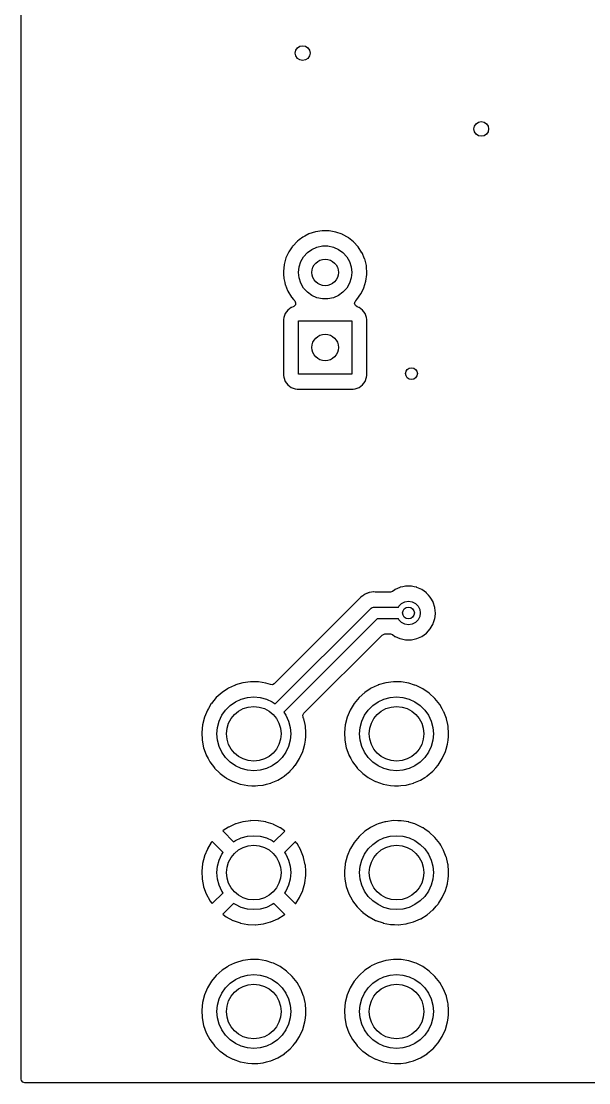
# Model space of a CAD drawing. Extents: x 83 to 134, y -229 to -45.
# Drawn here: x 83.06 to 102.27, y -229.36 to -193.43 of the extents above; entities that cross this region are included whole.
import ezdxf

# ---------------------------------------------------------------- set-up
doc = ezdxf.new("R2010")
doc.units = 0
doc.layers.add('BLACK', color=7, linetype='CONTINUOUS')

msp = doc.modelspace()

# ---------------------------------------------------------------- linework, layer by layer
at = {"layer": 'BLACK', "linetype": 'CONTINUOUS'}
for p, q in [((83.0585, -229.236), (83.0585, -192.085)), ((92.5877, -200.742), (92.4662, -200.833)), ((92.5919, -200.739), (92.5877, -200.742)), ((92.5877, -200.742), (92.5877, -200.742)), ((92.6596, -200.704), (92.5919, -200.739)), ((92.7927, -200.634), (92.6596, -200.704)), ((92.7973, -200.632), (92.7927, -200.634)), ((92.7927, -200.634), (92.7927, -200.634)), ((93.0175, -200.56), (92.7973, -200.632)), ((93.2464, -200.525), (93.0175, -200.56)), ((93.2516, -200.525), (93.2464, -200.525)), ((93.4051, -200.527), (93.2516, -200.525)), ((93.2516, -200.525), (93.2516, -200.525)), ((93.478, -200.528), (93.4051, -200.527)), ((93.4831, -200.529), (93.478, -200.528)), ((93.7009, -200.568), (93.4831, -200.529)), ((93.4831, -200.529), (93.4831, -200.529)), ((93.706, -200.569), (93.7009, -200.568)), ((93.7009, -200.568), (93.7009, -200.568)), ((93.7109, -200.57), (93.706, -200.569)), ((93.9195, -200.644), (93.7109, -200.57)), ((93.7109, -200.57), (93.7109, -200.57)), ((93.9244, -200.646), (93.9195, -200.644)), ((93.9195, -200.644), (93.9195, -200.644)), ((93.9289, -200.648), (93.9244, -200.646)), ((94.1226, -200.755), (93.9289, -200.648)), ((93.9289, -200.648), (93.9289, -200.648)), ((94.1271, -200.758), (94.1226, -200.755)), ((94.1226, -200.755), (94.1226, -200.755)), ((94.1312, -200.761), (94.1271, -200.758)), ((94.3048, -200.898), (94.1312, -200.761)), ((94.1312, -200.761), (94.1312, -200.761)), ((92.2282, -201.073), (92.1161, -201.237)), ((92.2437, -201.05), (92.2282, -201.073)), ((92.2466, -201.046), (92.2437, -201.05)), ((92.2437, -201.05), (92.2437, -201.05)), ((92.4067, -200.878), (92.2466, -201.046)), ((92.4662, -200.833), (92.4067, -200.878)), ((92.7428, -201.266), (92.895, -201.156)), ((92.895, -201.156), (93.0669, -201.079)), ((93.0669, -201.079), (93.2509, -201.04)), ((93.2509, -201.04), (93.4391, -201.04)), ((93.4391, -201.04), (93.6231, -201.079)), ((93.6231, -201.079), (93.795, -201.156)), ((93.795, -201.156), (93.9472, -201.266)), ((94.3089, -200.901), (94.3048, -200.898)), ((94.3048, -200.898), (94.3048, -200.898)), ((94.4648, -201.073), (94.3089, -200.901)), ((94.5906, -201.267), (94.4648, -201.073)), ((92.0186, -201.447), (91.9567, -201.67)), ((92.1161, -201.237), (92.0186, -201.447)), ((92.5228, -201.569), (92.6169, -201.406)), ((92.6169, -201.406), (92.7428, -201.266)), ((93.9472, -201.266), (94.0731, -201.406)), ((94.0731, -201.406), (94.1672, -201.569)), ((94.5926, -201.272), (94.5906, -201.267)), ((94.6809, -201.475), (94.5926, -201.272)), ((94.5926, -201.272), (94.5926, -201.272)), ((94.6829, -201.48), (94.6809, -201.475)), ((94.7393, -201.704), (94.6829, -201.48)), ((91.9567, -201.67), (91.9321, -201.9)), ((91.9321, -201.9), (91.9324, -201.906)), ((91.9324, -201.906), (91.9381, -202.004)), ((91.9324, -201.906), (91.9324, -201.906)), ((92.445, -201.935), (92.4647, -201.748)), ((92.4647, -201.748), (92.5228, -201.569)), ((94.1672, -201.569), (94.2253, -201.748)), ((94.2253, -201.748), (94.245, -201.935)), ((94.7398, -201.709), (94.7393, -201.704)), ((94.7441, -201.762), (94.7398, -201.709)), ((94.7398, -201.709), (94.7398, -201.709)), ((94.7583, -201.935), (94.7441, -201.762)), ((91.9381, -202.004), (91.9454, -202.132)), ((91.9454, -202.132), (91.9466, -202.137)), ((91.9466, -202.137), (91.9466, -202.137)), ((91.9466, -202.137), (91.9773, -202.273)), ((92.4647, -202.122), (92.445, -201.935)), ((92.5228, -202.301), (92.4647, -202.122)), ((94.2253, -202.122), (94.1672, -202.301)), ((94.245, -201.935), (94.2253, -202.122)), ((94.6591, -202.455), (94.7264, -202.234)), ((94.7264, -202.234), (94.7566, -202.004)), ((94.7566, -202.004), (94.7575, -201.967)), ((94.7575, -201.967), (94.7582, -201.938)), ((94.7582, -201.938), (94.7583, -201.935)), ((94.7582, -201.938), (94.7582, -201.938)), ((91.9773, -202.273), (91.9963, -202.358)), ((91.9963, -202.358), (91.9983, -202.362)), ((91.9983, -202.362), (91.9983, -202.362)), ((91.9983, -202.362), (92.0753, -202.552)), ((92.0753, -202.552), (92.0835, -202.572)), ((92.0835, -202.572), (92.2045, -202.77)), ((92.6169, -202.464), (92.5228, -202.301)), ((92.7428, -202.604), (92.6169, -202.464)), ((92.895, -202.714), (92.7428, -202.604)), ((93.9472, -202.604), (93.795, -202.714)), ((94.0731, -202.464), (93.9472, -202.604)), ((94.1672, -202.301), (94.0731, -202.464)), ((94.5659, -202.644), (94.6568, -202.46)), ((94.6568, -202.46), (94.6591, -202.455)), ((94.6568, -202.46), (94.6568, -202.46)), ((92.2045, -202.77), (92.2713, -202.847)), ((92.2713, -202.847), (92.3163, -202.899)), ((92.3163, -202.899), (92.3458, -202.963)), ((92.3458, -202.963), (92.3357, -203.034)), ((93.0669, -202.791), (92.895, -202.714)), ((93.2509, -202.83), (93.0669, -202.791)), ((93.4391, -202.83), (93.2509, -202.83)), ((93.6231, -202.791), (93.4391, -202.83)), ((93.795, -202.714), (93.6231, -202.791)), ((94.3433, -202.99), (94.3585, -202.921)), ((94.3585, -202.921), (94.3801, -202.892)), ((94.3801, -202.892), (94.4176, -202.855)), ((94.4176, -202.855), (94.4213, -202.851)), ((94.4176, -202.855), (94.4176, -202.855)), ((94.4213, -202.851), (94.5565, -202.663)), ((94.5565, -202.663), (94.5659, -202.644)), ((91.9944, -203.328), (91.9433, -203.465)), ((92.0817, -203.212), (91.9944, -203.328)), ((92.1983, -203.124), (92.0817, -203.212)), ((92.2095, -203.12), (92.1983, -203.124)), ((92.2653, -203.099), (92.2095, -203.12)), ((92.2892, -203.087), (92.2653, -203.099)), ((92.3357, -203.034), (92.2892, -203.087)), ((94.368, -203.057), (94.3433, -202.99)), ((94.4248, -203.099), (94.368, -203.057)), ((94.4833, -203.121), (94.4248, -203.099)), ((94.4917, -203.124), (94.4833, -203.121)), ((94.4833, -203.121), (94.4833, -203.121)), ((94.6083, -203.212), (94.4917, -203.124)), ((94.6956, -203.328), (94.6083, -203.212)), ((94.7467, -203.465), (94.6956, -203.328)), ((91.9433, -203.465), (91.9365, -203.527)), ((91.9365, -203.527), (91.9365, -205.423)), ((92.445, -205.375), (92.445, -203.575)), ((92.445, -203.575), (94.245, -203.575)), ((94.245, -203.575), (94.245, -205.375)), ((94.7535, -203.527), (94.7467, -203.465)), ((94.7535, -205.423), (94.7535, -203.527)), ((91.9365, -205.423), (91.9433, -205.485)), ((91.9433, -205.485), (91.9944, -205.622)), ((94.245, -205.375), (92.445, -205.375)), ((94.6956, -205.622), (94.7467, -205.485)), ((94.7467, -205.485), (94.7535, -205.423)), ((91.9944, -205.622), (92.0817, -205.738)), ((92.0817, -205.738), (92.1983, -205.826)), ((92.1983, -205.826), (92.3347, -205.877)), ((94.3553, -205.877), (94.4917, -205.826)), ((94.4917, -205.826), (94.6083, -205.738)), ((94.6083, -205.738), (94.6956, -205.622)), ((92.3347, -205.877), (92.3969, -205.883)), ((92.3969, -205.883), (94.2931, -205.883)), ((94.2931, -205.883), (94.3553, -205.877)), ((95.7023, -212.674), (95.6271, -212.729)), ((95.7076, -212.67), (95.7023, -212.674)), ((95.7023, -212.674), (95.7023, -212.674)), ((95.7137, -212.668), (95.7076, -212.67)), ((95.8761, -212.595), (95.7137, -212.668)), ((95.7137, -212.668), (95.7137, -212.668)), ((95.8821, -212.593), (95.8761, -212.595)), ((95.8761, -212.595), (95.8761, -212.595)), ((95.9755, -212.573), (95.8821, -212.593)), ((96.0625, -212.554), (95.9755, -212.573)), ((96.0689, -212.553), (96.0625, -212.554)), ((96.0625, -212.554), (96.0625, -212.554)), ((96.2599, -212.553), (96.0689, -212.553)), ((96.2663, -212.554), (96.2599, -212.553)), ((96.3533, -212.573), (96.2663, -212.554)), ((96.2663, -212.554), (96.2663, -212.554)), ((96.4467, -212.593), (96.3533, -212.573)), ((96.4527, -212.595), (96.4467, -212.593)), ((96.6151, -212.668), (96.4527, -212.595)), ((96.4527, -212.595), (96.4527, -212.595)), ((96.6212, -212.67), (96.6151, -212.668)), ((96.6151, -212.668), (96.6151, -212.668)), ((96.7757, -212.783), (96.6212, -212.67)), ((94.5, -212.978), (91.6241, -215.854)), ((94.505, -212.973), (94.5, -212.978)), ((94.5414, -212.932), (94.505, -212.973)), ((94.5464, -212.926), (94.5414, -212.932)), ((94.5414, -212.932), (94.5414, -212.932)), ((94.5527, -212.922), (94.5464, -212.926)), ((94.5991, -212.89), (94.5527, -212.922)), ((94.5527, -212.922), (94.5527, -212.922)), ((94.6044, -212.886), (94.5991, -212.89)), ((94.6179, -212.876), (94.6044, -212.886)), ((94.6491, -212.852), (94.6179, -212.876)), ((94.6551, -212.847), (94.6491, -212.852)), ((94.6491, -212.852), (94.6491, -212.852)), ((94.6621, -212.844), (94.6551, -212.847)), ((94.6643, -212.843), (94.6621, -212.844)), ((94.6791, -212.835), (94.6643, -212.843)), ((94.6815, -212.833), (94.6791, -212.835)), ((94.6877, -212.829), (94.6815, -212.833)), ((94.6949, -212.826), (94.6877, -212.829)), ((94.7475, -212.807), (94.6949, -212.826)), ((94.6949, -212.826), (94.6949, -212.826)), ((94.7536, -212.804), (94.7475, -212.807)), ((94.8052, -212.781), (94.7536, -212.804)), ((94.8121, -212.778), (94.8052, -212.781)), ((94.8052, -212.781), (94.8052, -212.781)), ((94.8196, -212.777), (94.8121, -212.778)), ((94.8221, -212.776), (94.8196, -212.777)), ((94.8384, -212.772), (94.8221, -212.776)), ((94.8411, -212.771), (94.8384, -212.772)), ((94.8482, -212.768), (94.8411, -212.771)), ((94.9116, -212.761), (94.8482, -212.768)), ((94.9181, -212.76), (94.9116, -212.761)), ((94.981, -212.749), (94.9181, -212.76)), ((94.9886, -212.749), (94.981, -212.749)), ((95.0388, -212.753), (94.9886, -212.749)), ((94.9886, -212.749), (94.9886, -212.749)), ((95.0473, -212.753), (95.0388, -212.753)), ((95.553, -212.753), (95.0473, -212.753)), ((95.5602, -212.753), (95.553, -212.753)), ((95.6271, -212.729), (95.5602, -212.753)), ((96.7801, -212.788), (96.7757, -212.783)), ((96.8431, -212.858), (96.7801, -212.788)), ((96.7801, -212.788), (96.7801, -212.788)), ((96.9034, -212.925), (96.8431, -212.858)), ((96.9213, -212.956), (96.9034, -212.925)), ((96.995, -213.083), (96.9213, -212.956)), ((91.6577, -216.539), (94.8772, -213.32)), ((94.8772, -213.32), (94.9055, -213.302)), ((94.9055, -213.302), (94.9317, -213.281)), ((94.9317, -213.281), (94.9429, -213.279)), ((94.9429, -213.279), (94.9526, -213.273)), ((94.9526, -213.273), (94.9858, -213.269)), ((94.9858, -213.269), (95.0184, -213.262)), ((95.0184, -213.262), (95.8229, -213.262)), ((95.8229, -213.262), (95.8408, -213.226)), ((95.8408, -213.226), (95.9293, -213.138)), ((95.9293, -213.138), (96.0408, -213.081)), ((96.0408, -213.081), (96.1644, -213.062)), ((96.1644, -213.062), (96.288, -213.081)), ((96.288, -213.081), (96.3995, -213.138)), ((96.3995, -213.138), (96.488, -213.226)), ((96.488, -213.226), (96.5448, -213.338)), ((96.5448, -213.338), (96.5644, -213.462)), ((96.9989, -213.09), (96.995, -213.083)), ((97.0579, -213.272), (96.9989, -213.09)), ((97.0586, -213.278), (97.0579, -213.272)), ((97.0707, -213.393), (97.0586, -213.278)), ((97.0586, -213.278), (97.0586, -213.278)), ((97.0779, -213.462), (97.0707, -213.393)), ((95.1012, -213.662), (91.9406, -216.822)), ((95.8229, -213.662), (95.1012, -213.662)), ((95.8408, -213.697), (95.8229, -213.662)), ((95.9293, -213.785), (95.8408, -213.697)), ((96.488, -213.697), (96.3995, -213.785)), ((96.5448, -213.585), (96.488, -213.697)), ((96.5644, -213.462), (96.5448, -213.585)), ((97.017, -213.778), (97.0579, -213.652)), ((97.0579, -213.652), (97.0647, -213.587)), ((97.0647, -213.587), (97.0772, -213.468)), ((97.0772, -213.468), (97.0779, -213.462)), ((96.0408, -213.842), (95.9293, -213.785)), ((96.1644, -213.862), (96.0408, -213.842)), ((96.288, -213.842), (96.1644, -213.862)), ((96.3995, -213.785), (96.288, -213.842)), ((96.7757, -214.14), (96.9034, -213.999)), ((96.9034, -213.999), (96.9989, -213.833)), ((96.9989, -213.833), (97.017, -213.778)), ((92.6272, -216.855), (95.275, -214.207)), ((95.275, -214.207), (95.3373, -214.173)), ((95.3373, -214.173), (95.3641, -214.17)), ((95.3641, -214.17), (95.553, -214.17)), ((95.553, -214.17), (95.6211, -214.19)), ((95.6211, -214.19), (95.6271, -214.194)), ((95.6271, -214.194), (95.7076, -214.253)), ((95.7076, -214.253), (95.7137, -214.255)), ((95.7137, -214.255), (95.7137, -214.255)), ((95.7137, -214.255), (95.8761, -214.328)), ((95.8761, -214.328), (95.8821, -214.33)), ((95.8821, -214.33), (95.9755, -214.35)), ((95.9755, -214.35), (96.0625, -214.369)), ((96.0625, -214.369), (96.0625, -214.369)), ((96.0625, -214.369), (96.0689, -214.37)), ((96.0689, -214.37), (96.2599, -214.37)), ((96.2599, -214.37), (96.2663, -214.369)), ((96.2663, -214.369), (96.3533, -214.35)), ((96.2663, -214.369), (96.2663, -214.369)), ((96.3533, -214.35), (96.4467, -214.33)), ((96.4467, -214.33), (96.4527, -214.328)), ((96.4527, -214.328), (96.6151, -214.255)), ((96.6151, -214.255), (96.6212, -214.253)), ((96.6151, -214.255), (96.6151, -214.255)), ((96.6212, -214.253), (96.7757, -214.14)), ((90.2717, -215.917), (90.0751, -216.008)), ((90.3082, -215.9), (90.2717, -215.917)), ((90.3124, -215.898), (90.3082, -215.9)), ((90.3082, -215.9), (90.3082, -215.9)), ((90.5634, -215.825), (90.3124, -215.898)), ((90.8223, -215.79), (90.5634, -215.825)), ((90.827, -215.79), (90.8223, -215.79)), ((90.9699, -215.792), (90.827, -215.79)), ((90.827, -215.79), (90.827, -215.79)), ((91.0837, -215.793), (90.9699, -215.792)), ((91.3417, -215.835), (91.0837, -215.793)), ((91.4966, -215.885), (91.3417, -215.835)), ((91.5618, -215.888), (91.4966, -215.885)), ((91.6241, -215.854), (91.5618, -215.888)), ((95.1017, -215.917), (94.9051, -216.008)), ((95.1382, -215.9), (95.1017, -215.917)), ((95.1424, -215.898), (95.1382, -215.9)), ((95.1382, -215.9), (95.1382, -215.9)), ((95.3934, -215.825), (95.1424, -215.898)), ((95.6523, -215.79), (95.3934, -215.825)), ((95.657, -215.79), (95.6523, -215.79)), ((95.7999, -215.792), (95.657, -215.79)), ((95.657, -215.79), (95.657, -215.79)), ((95.9137, -215.793), (95.7999, -215.792)), ((96.1717, -215.835), (95.9137, -215.793)), ((96.1761, -215.837), (96.1717, -215.835)), ((96.3738, -215.9), (96.1761, -215.837)), ((96.3744, -215.9), (96.3738, -215.9)), ((96.4206, -215.915), (96.3744, -215.9)), ((96.4248, -215.917), (96.4206, -215.915)), ((96.6508, -216.029), (96.4248, -215.917)), ((96.4248, -215.917), (96.4248, -215.917)), ((89.8565, -216.151), (89.6615, -216.325)), ((89.8604, -216.148), (89.8565, -216.151)), ((90.0361, -216.033), (89.8604, -216.148)), ((89.8604, -216.148), (89.8604, -216.148)), ((90.0751, -216.008), (90.0361, -216.033)), ((94.6865, -216.151), (94.4915, -216.325)), ((94.6904, -216.148), (94.6865, -216.151)), ((94.8661, -216.033), (94.6904, -216.148)), ((94.6904, -216.148), (94.6904, -216.148)), ((94.9051, -216.008), (94.8661, -216.033)), ((96.655, -216.031), (96.6508, -216.029)), ((96.8698, -216.18), (96.655, -216.031)), ((97.0601, -216.359), (96.8698, -216.18)), ((89.4919, -216.53), (89.3925, -216.694)), ((89.4944, -216.526), (89.4919, -216.53)), ((89.6615, -216.325), (89.4944, -216.526)), ((89.9724, -216.747), (90.1265, -216.592)), ((90.1265, -216.592), (90.305, -216.467)), ((90.305, -216.467), (90.5025, -216.375)), ((90.5025, -216.375), (90.7129, -216.319)), ((90.7129, -216.319), (90.93, -216.3)), ((90.93, -216.3), (91.1471, -216.319)), ((91.1471, -216.319), (91.3575, -216.375)), ((91.3575, -216.375), (91.555, -216.467)), ((91.555, -216.467), (91.6577, -216.539)), ((94.3219, -216.53), (94.2225, -216.694)), ((94.3244, -216.526), (94.3219, -216.53)), ((94.4915, -216.325), (94.3244, -216.526)), ((94.8024, -216.747), (94.9565, -216.592)), ((94.9565, -216.592), (95.135, -216.467)), ((95.135, -216.467), (95.3325, -216.375)), ((95.3325, -216.375), (95.5429, -216.319)), ((95.5429, -216.319), (95.76, -216.3)), ((95.76, -216.3), (95.9771, -216.319)), ((95.9771, -216.319), (96.1875, -216.375)), ((96.1875, -216.375), (96.385, -216.467)), ((96.385, -216.467), (96.5635, -216.592)), ((96.5635, -216.592), (96.7176, -216.747)), ((97.222, -216.564), (97.0601, -216.359)), ((97.3036, -216.707), (97.222, -216.564)), ((89.2577, -216.99), (89.1934, -217.244)), ((89.3588, -216.749), (89.2577, -216.99)), ((89.3925, -216.694), (89.3588, -216.749)), ((89.7554, -217.122), (89.8475, -216.925)), ((89.8475, -216.925), (89.9724, -216.747)), ((91.9406, -216.822), (92.0125, -216.925)), ((92.0125, -216.925), (92.1046, -217.122)), ((92.5929, -216.919), (92.6272, -216.855)), ((92.5989, -216.989), (92.5929, -216.919)), ((92.601, -216.995), (92.5989, -216.989)), ((92.6164, -217.034), (92.601, -216.995)), ((94.0877, -216.99), (94.0234, -217.244)), ((94.1888, -216.749), (94.0877, -216.99)), ((94.2225, -216.694), (94.1888, -216.749)), ((94.5854, -217.122), (94.6775, -216.925)), ((94.6775, -216.925), (94.8024, -216.747)), ((96.7176, -216.747), (96.8425, -216.925)), ((96.8425, -216.925), (96.9346, -217.122)), ((97.3391, -216.769), (97.3036, -216.707)), ((97.3516, -216.791), (97.3391, -216.769)), ((97.3533, -216.795), (97.3516, -216.791)), ((97.357, -216.805), (97.3533, -216.795)), ((97.3533, -216.795), (97.3533, -216.795)), ((97.4464, -217.034), (97.357, -216.805)), ((89.1934, -217.244), (89.1672, -217.504)), ((89.68, -217.55), (89.699, -217.333)), ((89.699, -217.333), (89.7554, -217.122)), ((92.1046, -217.122), (92.161, -217.333)), ((92.161, -217.333), (92.18, -217.55)), ((92.6174, -217.039), (92.6164, -217.034)), ((92.6627, -217.239), (92.6174, -217.039)), ((92.6741, -217.289), (92.6627, -217.239)), ((92.69, -217.504), (92.6741, -217.289)), ((94.0234, -217.244), (93.9972, -217.504)), ((94.51, -217.55), (94.529, -217.333)), ((94.529, -217.333), (94.5854, -217.122)), ((96.9346, -217.122), (96.991, -217.333)), ((96.991, -217.333), (97.01, -217.55)), ((97.4474, -217.039), (97.4464, -217.034)), ((97.4927, -217.239), (97.4474, -217.039)), ((97.5041, -217.289), (97.4927, -217.239)), ((97.5234, -217.55), (97.5041, -217.289)), ((89.1672, -217.504), (89.1797, -217.765)), ((89.699, -217.767), (89.68, -217.55)), ((92.18, -217.55), (92.161, -217.767)), ((92.6748, -217.769), (92.6906, -217.645)), ((92.6934, -217.55), (92.69, -217.504)), ((92.6906, -217.645), (92.691, -217.642)), ((92.6906, -217.645), (92.6906, -217.645)), ((92.691, -217.642), (92.6934, -217.55)), ((93.9972, -217.504), (94.0097, -217.765)), ((94.529, -217.767), (94.51, -217.55)), ((97.01, -217.55), (96.991, -217.767)), ((97.5048, -217.769), (97.5206, -217.645)), ((97.5206, -217.645), (97.521, -217.642)), ((97.5206, -217.645), (97.5206, -217.645)), ((97.521, -217.642), (97.5234, -217.55)), ((89.1797, -217.765), (89.2307, -218.021)), ((89.2307, -218.021), (89.319, -218.267)), ((89.7554, -217.978), (89.699, -217.767)), ((89.8475, -218.175), (89.7554, -217.978)), ((92.1046, -217.978), (92.0125, -218.175)), ((92.161, -217.767), (92.1046, -217.978)), ((92.5871, -218.153), (92.6092, -218.075)), ((92.6092, -218.075), (92.6568, -217.906)), ((92.6568, -217.906), (92.658, -217.902)), ((92.6568, -217.906), (92.6568, -217.906)), ((92.658, -217.902), (92.6748, -217.769)), ((94.0097, -217.765), (94.0607, -218.021)), ((94.0607, -218.021), (94.149, -218.267)), ((94.5854, -217.978), (94.529, -217.767)), ((94.6775, -218.175), (94.5854, -217.978)), ((96.9346, -217.978), (96.8425, -218.175)), ((96.991, -217.767), (96.9346, -217.978)), ((97.4171, -218.153), (97.4392, -218.075)), ((97.4392, -218.075), (97.4868, -217.906)), ((97.4868, -217.906), (97.488, -217.902)), ((97.4868, -217.906), (97.4868, -217.906)), ((97.488, -217.902), (97.5048, -217.769)), ((89.319, -218.267), (89.3212, -218.271)), ((89.3212, -218.271), (89.3858, -218.391)), ((89.3858, -218.391), (89.4427, -218.497)), ((89.9724, -218.353), (89.8475, -218.175)), ((90.1265, -218.508), (89.9724, -218.353)), ((91.8876, -218.353), (91.7335, -218.508)), ((92.0125, -218.175), (91.8876, -218.353)), ((92.3383, -218.611), (92.4797, -218.391)), ((92.4797, -218.391), (92.5871, -218.153)), ((94.149, -218.267), (94.1512, -218.271)), ((94.1512, -218.271), (94.2158, -218.391)), ((94.2158, -218.391), (94.2727, -218.497)), ((94.8024, -218.353), (94.6775, -218.175)), ((94.9565, -218.508), (94.8024, -218.353)), ((96.7176, -218.353), (96.5635, -218.508)), ((96.8425, -218.175), (96.7176, -218.353)), ((97.1683, -218.611), (97.3097, -218.391)), ((97.3097, -218.391), (97.4171, -218.153)), ((89.4427, -218.497), (89.4455, -218.501)), ((89.4455, -218.501), (89.4455, -218.501)), ((89.4455, -218.501), (89.5963, -218.703)), ((89.5963, -218.703), (89.5963, -218.703)), ((89.5963, -218.703), (89.5991, -218.707)), ((89.5991, -218.707), (89.6024, -218.71)), ((89.6024, -218.71), (89.6024, -218.71)), ((89.6024, -218.71), (89.7814, -218.888)), ((90.305, -218.633), (90.1265, -218.508)), ((90.5025, -218.725), (90.305, -218.633)), ((90.7129, -218.781), (90.5025, -218.725)), ((90.93, -218.8), (90.7129, -218.781)), ((91.1471, -218.781), (90.93, -218.8)), ((91.3575, -218.725), (91.1471, -218.781)), ((91.555, -218.633), (91.3575, -218.725)), ((91.7335, -218.508), (91.555, -218.633)), ((92.166, -218.808), (92.2577, -218.703)), ((92.2577, -218.703), (92.3353, -218.615)), ((92.3353, -218.615), (92.3383, -218.611)), ((92.3353, -218.615), (92.3353, -218.615)), ((94.2727, -218.497), (94.2755, -218.501)), ((94.2755, -218.501), (94.2755, -218.501)), ((94.2755, -218.501), (94.4263, -218.703)), ((94.4263, -218.703), (94.4263, -218.703)), ((94.4263, -218.703), (94.4291, -218.707)), ((94.4291, -218.707), (94.4324, -218.71)), ((94.4324, -218.71), (94.4324, -218.71)), ((94.4324, -218.71), (94.6114, -218.888)), ((95.135, -218.633), (94.9565, -218.508)), ((95.3325, -218.725), (95.135, -218.633)), ((95.5429, -218.781), (95.3325, -218.725)), ((95.76, -218.8), (95.5429, -218.781)), ((95.9771, -218.781), (95.76, -218.8)), ((96.1875, -218.725), (95.9771, -218.781)), ((96.385, -218.633), (96.1875, -218.725)), ((96.5635, -218.508), (96.385, -218.633)), ((96.996, -218.808), (97.0877, -218.703)), ((97.0877, -218.703), (97.1653, -218.615)), ((97.1653, -218.615), (97.1683, -218.611)), ((97.1653, -218.615), (97.1653, -218.615)), ((89.7814, -218.888), (89.7847, -218.891)), ((89.7847, -218.891), (89.7885, -218.894)), ((89.7885, -218.894), (89.7885, -218.894)), ((89.7885, -218.894), (89.9734, -219.029)), ((89.9734, -219.029), (89.9955, -219.045)), ((89.9955, -219.045), (89.9997, -219.048)), ((89.9997, -219.048), (89.9997, -219.048)), ((89.9997, -219.048), (90.2227, -219.165)), ((91.521, -219.21), (91.74, -219.116)), ((91.74, -219.116), (91.7443, -219.114)), ((91.7443, -219.114), (91.8857, -219.027)), ((91.8857, -219.027), (91.9625, -218.979)), ((91.9625, -218.979), (91.9665, -218.977)), ((91.9625, -218.979), (91.9625, -218.979)), ((91.9665, -218.977), (91.9701, -218.974)), ((91.9701, -218.974), (92.1624, -218.811)), ((91.9701, -218.974), (91.9701, -218.974)), ((92.1624, -218.811), (92.166, -218.808)), ((92.1624, -218.811), (92.1624, -218.811)), ((94.6114, -218.888), (94.6147, -218.891)), ((94.6147, -218.891), (94.6185, -218.894)), ((94.6185, -218.894), (94.6185, -218.894)), ((94.6185, -218.894), (94.8034, -219.029)), ((94.8034, -219.029), (94.8255, -219.045)), ((94.8255, -219.045), (94.8297, -219.048)), ((94.8297, -219.048), (94.8297, -219.048)), ((94.8297, -219.048), (95.0527, -219.165)), ((96.351, -219.21), (96.57, -219.116)), ((96.57, -219.116), (96.5743, -219.114)), ((96.5743, -219.114), (96.7157, -219.027)), ((96.7157, -219.027), (96.7925, -218.979)), ((96.7925, -218.979), (96.7965, -218.977)), ((96.7925, -218.979), (96.7925, -218.979)), ((96.7965, -218.977), (96.8001, -218.974)), ((96.8001, -218.974), (96.9924, -218.811)), ((96.8001, -218.974), (96.8001, -218.974)), ((96.9924, -218.811), (96.996, -218.808)), ((96.9924, -218.811), (96.9924, -218.811)), ((90.2227, -219.165), (90.2227, -219.165)), ((90.2227, -219.165), (90.2268, -219.167)), ((90.2268, -219.167), (90.4736, -219.253)), ((90.4736, -219.253), (90.4782, -219.254)), ((90.4782, -219.254), (90.7258, -219.301)), ((90.7258, -219.301), (90.7258, -219.301)), ((90.7258, -219.301), (90.7304, -219.302)), ((90.7304, -219.302), (90.861, -219.307)), ((90.861, -219.307), (90.9869, -219.312)), ((90.9869, -219.312), (90.9869, -219.312)), ((90.9869, -219.312), (90.9915, -219.312)), ((90.9915, -219.312), (91.071, -219.304)), ((91.071, -219.304), (91.2467, -219.284)), ((91.2467, -219.284), (91.2467, -219.284)), ((91.2467, -219.284), (91.2514, -219.284)), ((91.2514, -219.284), (91.3641, -219.254)), ((91.3641, -219.254), (91.4996, -219.219)), ((91.4996, -219.219), (91.5041, -219.217)), ((91.4996, -219.219), (91.4996, -219.219)), ((91.5041, -219.217), (91.521, -219.21)), ((95.0527, -219.165), (95.0527, -219.165)), ((95.0527, -219.165), (95.0568, -219.167)), ((95.0568, -219.167), (95.3036, -219.253)), ((95.3036, -219.253), (95.3082, -219.254)), ((95.3082, -219.254), (95.5558, -219.301)), ((95.5558, -219.301), (95.5558, -219.301)), ((95.5558, -219.301), (95.5604, -219.302)), ((95.5604, -219.302), (95.691, -219.307)), ((95.691, -219.307), (95.8169, -219.312)), ((95.8169, -219.312), (95.8169, -219.312)), ((95.8169, -219.312), (95.8215, -219.312)), ((95.8215, -219.312), (95.901, -219.304)), ((95.901, -219.304), (96.0767, -219.284)), ((96.0767, -219.284), (96.0767, -219.284)), ((96.0767, -219.284), (96.0814, -219.284)), ((96.0814, -219.284), (96.1941, -219.254)), ((96.1941, -219.254), (96.3296, -219.219)), ((96.3296, -219.219), (96.3341, -219.217)), ((96.3296, -219.219), (96.3296, -219.219)), ((96.3341, -219.217), (96.351, -219.21)), ((90.559, -220.527), (90.3171, -220.597)), ((90.5681, -220.525), (90.559, -220.527)), ((90.8177, -220.491), (90.5681, -220.525)), ((90.8271, -220.49), (90.8177, -220.491)), ((91.079, -220.494), (90.8271, -220.49)), ((91.0883, -220.495), (91.079, -220.494)), ((91.3369, -220.535), (91.0883, -220.495)), ((91.346, -220.537), (91.3369, -220.535)), ((91.586, -220.614), (91.346, -220.537)), ((95.361, -220.535), (95.1424, -220.598)), ((95.3889, -220.526), (95.361, -220.535)), ((95.3934, -220.525), (95.3889, -220.526)), ((95.3889, -220.526), (95.3889, -220.526)), ((95.6523, -220.49), (95.3934, -220.525)), ((95.657, -220.49), (95.6523, -220.49)), ((95.7999, -220.492), (95.657, -220.49)), ((95.657, -220.49), (95.657, -220.49)), ((95.9137, -220.493), (95.7999, -220.492)), ((96.1717, -220.535), (95.9137, -220.493)), ((96.1761, -220.537), (96.1717, -220.535)), ((96.3744, -220.6), (96.1761, -220.537)), ((89.8924, -220.828), (89.8832, -220.839)), ((89.8832, -220.839), (89.8878, -220.849)), ((89.8878, -220.849), (90.2472, -221.208)), ((90.0714, -220.711), (89.8924, -220.828)), ((90.0796, -220.706), (90.0714, -220.711)), ((90.3084, -220.601), (90.0796, -220.706)), ((90.3171, -220.597), (90.3084, -220.601)), ((91.5946, -220.618), (91.586, -220.614)), ((91.8206, -220.729), (91.5946, -220.618)), ((91.6128, -221.208), (91.9684, -220.852)), ((91.8286, -220.734), (91.8206, -220.729)), ((91.9654, -220.829), (91.8286, -220.734)), ((91.9748, -220.841), (91.9654, -220.829)), ((91.9684, -220.852), (91.9748, -220.841)), ((94.6865, -220.851), (94.4915, -221.025)), ((94.6904, -220.848), (94.6865, -220.851)), ((94.8661, -220.733), (94.6904, -220.848)), ((94.6904, -220.848), (94.6904, -220.848)), ((94.9051, -220.708), (94.8661, -220.733)), ((95.0879, -220.623), (94.9051, -220.708)), ((95.1382, -220.6), (95.0879, -220.623)), ((95.1424, -220.598), (95.1382, -220.6)), ((95.1382, -220.6), (95.1382, -220.6)), ((96.4206, -220.615), (96.3744, -220.6)), ((96.4248, -220.617), (96.4206, -220.615)), ((96.6508, -220.729), (96.4248, -220.617)), ((96.4248, -220.617), (96.4248, -220.617)), ((96.655, -220.731), (96.6508, -220.729)), ((96.6588, -220.733), (96.655, -220.731)), ((96.6589, -220.733), (96.6588, -220.733)), ((96.7174, -220.774), (96.6589, -220.733)), ((96.8698, -220.88), (96.7174, -220.774)), ((97.0601, -221.059), (96.8698, -220.88)), ((89.4923, -221.23), (89.3616, -221.446)), ((89.4978, -221.223), (89.4923, -221.23)), ((89.508, -221.21), (89.4978, -221.223)), ((89.518, -221.203), (89.508, -221.21)), ((89.5313, -221.211), (89.518, -221.203)), ((89.888, -221.567), (89.5313, -221.211)), ((90.2472, -221.208), (90.305, -221.167)), ((90.305, -221.167), (90.5025, -221.075)), ((90.5025, -221.075), (90.7129, -221.019)), ((90.7129, -221.019), (90.93, -221)), ((90.93, -221), (91.1471, -221.019)), ((91.1471, -221.019), (91.3575, -221.075)), ((91.3575, -221.075), (91.555, -221.167)), ((91.555, -221.167), (91.6128, -221.208)), ((92.3279, -221.211), (91.972, -221.567)), ((92.3395, -221.205), (92.3279, -221.211)), ((92.3514, -221.213), (92.3395, -221.205)), ((92.3886, -221.261), (92.3514, -221.213)), ((92.3939, -221.268), (92.3886, -221.261)), ((92.5189, -221.487), (92.3939, -221.268)), ((94.3219, -221.23), (94.1969, -221.436)), ((94.3244, -221.226), (94.3219, -221.23)), ((94.4915, -221.025), (94.3244, -221.226)), ((94.8024, -221.447), (94.9565, -221.292)), ((94.9565, -221.292), (95.135, -221.167)), ((95.135, -221.167), (95.3325, -221.075)), ((95.3325, -221.075), (95.5429, -221.019)), ((95.5429, -221.019), (95.76, -221)), ((95.76, -221), (95.9771, -221.019)), ((95.9771, -221.019), (96.1875, -221.075)), ((96.1875, -221.075), (96.385, -221.167)), ((96.385, -221.167), (96.5635, -221.292)), ((96.5635, -221.292), (96.7176, -221.447)), ((97.222, -221.264), (97.0601, -221.059)), ((97.2553, -221.322), (97.222, -221.264)), ((89.3574, -221.454), (89.26, -221.686)), ((89.3616, -221.446), (89.3574, -221.454)), ((89.7554, -221.822), (89.8475, -221.625)), ((89.8475, -221.625), (89.888, -221.567)), ((91.972, -221.567), (92.0125, -221.625)), ((92.0125, -221.625), (92.1046, -221.822)), ((92.5229, -221.495), (92.5189, -221.487)), ((92.6142, -221.73), (92.5229, -221.495)), ((94.1888, -221.449), (94.0877, -221.69)), ((94.1969, -221.436), (94.1888, -221.449)), ((94.5854, -221.822), (94.6775, -221.625)), ((94.6775, -221.625), (94.8024, -221.447)), ((96.7176, -221.447), (96.8425, -221.625)), ((96.8425, -221.625), (96.9346, -221.822)), ((97.3437, -221.477), (97.2553, -221.322)), ((97.3516, -221.491), (97.3437, -221.477)), ((97.3533, -221.495), (97.3516, -221.491)), ((97.4434, -221.727), (97.3533, -221.495)), ((97.3533, -221.495), (97.3533, -221.495)), ((89.1934, -221.949), (89.1681, -222.199)), ((89.195, -221.939), (89.1934, -221.949)), ((89.257, -221.695), (89.195, -221.939)), ((89.26, -221.686), (89.257, -221.695)), ((89.699, -222.033), (89.7554, -221.822)), ((92.1046, -221.822), (92.161, -222.033)), ((92.6169, -221.739), (92.6142, -221.73)), ((92.6725, -221.985), (92.6169, -221.739)), ((92.6739, -221.994), (92.6725, -221.985)), ((92.6895, -222.204), (92.6739, -221.994)), ((94.0216, -221.961), (93.9972, -222.204)), ((94.0229, -221.948), (94.0216, -221.961)), ((94.0234, -221.944), (94.0229, -221.948)), ((94.0229, -221.948), (94.0229, -221.948)), ((94.0877, -221.69), (94.0234, -221.944)), ((94.529, -222.033), (94.5854, -221.822)), ((96.9346, -221.822), (96.991, -222.033)), ((97.4464, -221.734), (97.4434, -221.727)), ((97.4474, -221.739), (97.4464, -221.734)), ((97.4965, -221.956), (97.4474, -221.739)), ((97.5041, -221.989), (97.4965, -221.956)), ((97.5044, -221.994), (97.5041, -221.989)), ((97.5184, -222.183), (97.5044, -221.994)), ((97.5044, -221.994), (97.5044, -221.994)), ((89.1681, -222.199), (89.1679, -222.209)), ((89.1679, -222.209), (89.18, -222.46)), ((89.68, -222.25), (89.699, -222.033)), ((89.699, -222.467), (89.68, -222.25)), ((92.161, -222.033), (92.18, -222.25)), ((92.18, -222.25), (92.161, -222.467)), ((92.6581, -222.597), (92.6901, -222.345)), ((92.6927, -222.247), (92.6895, -222.204)), ((92.6901, -222.345), (92.6906, -222.339)), ((92.6906, -222.339), (92.6928, -222.253)), ((92.6928, -222.253), (92.6927, -222.247)), ((93.9972, -222.204), (93.9974, -222.209)), ((93.9974, -222.209), (93.9974, -222.209)), ((93.9974, -222.209), (94.0034, -222.334)), ((94.0034, -222.334), (94.0097, -222.465)), ((94.51, -222.25), (94.529, -222.033)), ((94.529, -222.467), (94.51, -222.25)), ((96.991, -222.033), (97.01, -222.25)), ((97.01, -222.25), (96.991, -222.467)), ((97.5048, -222.469), (97.5206, -222.345)), ((97.5234, -222.25), (97.5184, -222.183)), ((97.5206, -222.345), (97.521, -222.342)), ((97.5206, -222.345), (97.5206, -222.345)), ((97.521, -222.342), (97.5211, -222.339)), ((97.5211, -222.339), (97.5233, -222.253)), ((97.5233, -222.253), (97.5234, -222.25)), ((89.18, -222.46), (89.1811, -222.469)), ((89.1811, -222.469), (89.2303, -222.717)), ((89.2303, -222.717), (89.2328, -222.726)), ((89.2328, -222.726), (89.3179, -222.963)), ((89.7554, -222.678), (89.699, -222.467)), ((89.8475, -222.875), (89.7554, -222.678)), ((92.1046, -222.678), (92.0125, -222.875)), ((92.161, -222.467), (92.1046, -222.678)), ((92.5879, -222.848), (92.6563, -222.606)), ((92.6563, -222.606), (92.6581, -222.597)), ((94.0097, -222.465), (94.0607, -222.721)), ((94.0607, -222.721), (94.149, -222.967)), ((94.5854, -222.678), (94.529, -222.467)), ((94.6775, -222.875), (94.5854, -222.678)), ((96.9346, -222.678), (96.8425, -222.875)), ((96.991, -222.467), (96.9346, -222.678)), ((97.4175, -222.852), (97.4815, -222.625)), ((97.4815, -222.625), (97.4868, -222.606)), ((97.4868, -222.606), (97.488, -222.602)), ((97.4868, -222.606), (97.4868, -222.606)), ((97.488, -222.602), (97.5048, -222.469)), ((89.3179, -222.963), (89.3217, -222.971)), ((89.3217, -222.971), (89.4409, -223.193)), ((89.5331, -223.288), (89.888, -222.933)), ((89.888, -222.933), (89.8475, -222.875)), ((92.0125, -222.875), (91.972, -222.933)), ((91.972, -222.933), (92.3299, -223.291)), ((92.3506, -223.291), (92.4768, -223.095)), ((92.4768, -223.095), (92.4812, -223.087)), ((92.4812, -223.087), (92.5847, -222.857)), ((92.5847, -222.857), (92.5879, -222.848)), ((94.149, -222.967), (94.1512, -222.971)), ((94.1512, -222.971), (94.2596, -223.173)), ((94.8024, -223.053), (94.6775, -222.875)), ((94.9565, -223.208), (94.8024, -223.053)), ((96.7176, -223.053), (96.5635, -223.208)), ((96.8425, -222.875), (96.7176, -223.053)), ((97.1772, -223.297), (97.3072, -223.095)), ((97.3072, -223.095), (97.3097, -223.091)), ((97.3097, -223.091), (97.4171, -222.853)), ((97.4171, -222.853), (97.4175, -222.852)), ((89.4409, -223.193), (89.446, -223.201)), ((89.446, -223.201), (89.5094, -223.286)), ((89.5094, -223.286), (89.5207, -223.294)), ((89.5207, -223.294), (89.5331, -223.288)), ((90.2472, -223.292), (89.8923, -223.647)), ((90.305, -223.333), (90.2472, -223.292)), ((90.5025, -223.425), (90.305, -223.333)), ((90.7129, -223.481), (90.5025, -223.425)), ((91.3575, -223.425), (91.1471, -223.481)), ((91.555, -223.333), (91.3575, -223.425)), ((91.6128, -223.292), (91.555, -223.333)), ((91.9715, -223.651), (91.6128, -223.292)), ((92.3299, -223.291), (92.3423, -223.297)), ((92.3423, -223.297), (92.3506, -223.291)), ((94.2596, -223.173), (94.2727, -223.197)), ((94.2727, -223.197), (94.2755, -223.201)), ((94.2755, -223.201), (94.2755, -223.201)), ((94.2755, -223.201), (94.4263, -223.403)), ((94.4263, -223.403), (94.4263, -223.403)), ((94.4263, -223.403), (94.4291, -223.407)), ((94.4291, -223.407), (94.4324, -223.41)), ((94.4324, -223.41), (94.4324, -223.41)), ((94.4324, -223.41), (94.5678, -223.544)), ((95.135, -223.333), (94.9565, -223.208)), ((95.3325, -223.425), (95.135, -223.333)), ((95.5429, -223.481), (95.3325, -223.425)), ((96.1875, -223.425), (95.9771, -223.481)), ((96.385, -223.333), (96.1875, -223.425)), ((96.5635, -223.208), (96.385, -223.333)), ((96.996, -223.508), (97.1021, -223.387)), ((97.1021, -223.387), (97.1653, -223.315)), ((97.1653, -223.315), (97.1683, -223.311)), ((97.1653, -223.315), (97.1653, -223.315)), ((97.1683, -223.311), (97.1772, -223.297)), ((89.8923, -223.647), (89.8856, -223.659)), ((89.8856, -223.659), (89.8943, -223.671)), ((89.8943, -223.671), (89.992, -223.742)), ((89.992, -223.742), (89.9999, -223.747)), ((89.9999, -223.747), (90.2229, -223.865)), ((90.93, -223.5), (90.7129, -223.481)), ((91.1471, -223.481), (90.93, -223.5)), ((91.5083, -223.915), (91.7397, -223.816)), ((91.7397, -223.816), (91.748, -223.811)), ((91.748, -223.811), (91.9622, -223.679)), ((91.9622, -223.679), (91.9692, -223.674)), ((91.9692, -223.674), (91.9775, -223.661)), ((91.9775, -223.661), (91.9715, -223.651)), ((94.5678, -223.544), (94.6147, -223.591)), ((94.6147, -223.591), (94.6185, -223.594)), ((94.6185, -223.594), (94.6185, -223.594)), ((94.6185, -223.594), (94.779, -223.711)), ((94.779, -223.711), (94.8255, -223.745)), ((94.8255, -223.745), (94.8297, -223.748)), ((94.8297, -223.748), (94.8297, -223.748)), ((94.8297, -223.748), (95.0527, -223.865)), ((95.76, -223.5), (95.5429, -223.481)), ((95.9771, -223.481), (95.76, -223.5)), ((96.3341, -223.917), (96.5743, -223.814)), ((96.5743, -223.814), (96.5847, -223.808)), ((96.5847, -223.808), (96.7925, -223.679)), ((96.7925, -223.679), (96.7965, -223.677)), ((96.7925, -223.679), (96.7925, -223.679)), ((96.7965, -223.677), (96.8001, -223.674)), ((96.8001, -223.674), (96.9924, -223.511)), ((96.8001, -223.674), (96.8001, -223.674)), ((96.9924, -223.511), (96.996, -223.508)), ((96.9924, -223.511), (96.9924, -223.511)), ((90.2229, -223.865), (90.2315, -223.868)), ((90.2315, -223.868), (90.4693, -223.951)), ((90.4693, -223.951), (90.4783, -223.954)), ((90.4783, -223.954), (90.7258, -224.001)), ((90.7258, -224.001), (90.7351, -224.002)), ((90.7351, -224.002), (90.9869, -224.012)), ((90.9869, -224.012), (90.9962, -224.011)), ((90.9962, -224.011), (91.2466, -223.984)), ((91.2466, -223.984), (91.2558, -223.982)), ((91.2558, -223.982), (91.4994, -223.918)), ((91.4994, -223.918), (91.5083, -223.915)), ((95.0527, -223.865), (95.0527, -223.865)), ((95.0527, -223.865), (95.0568, -223.867)), ((95.0568, -223.867), (95.3036, -223.953)), ((95.3036, -223.953), (95.3082, -223.954)), ((95.3082, -223.954), (95.5558, -224.001)), ((95.5558, -224.001), (95.5558, -224.001)), ((95.5558, -224.001), (95.5604, -224.002)), ((95.5604, -224.002), (95.691, -224.007)), ((95.691, -224.007), (95.8169, -224.012)), ((95.8169, -224.012), (95.8169, -224.012)), ((95.8169, -224.012), (95.8215, -224.012)), ((95.8215, -224.012), (95.901, -224.004)), ((95.901, -224.004), (96.0767, -223.984)), ((96.0767, -223.984), (96.0767, -223.984)), ((96.0767, -223.984), (96.0814, -223.984)), ((96.0814, -223.984), (96.155, -223.965)), ((96.155, -223.965), (96.3296, -223.919)), ((96.3296, -223.919), (96.3341, -223.917)), ((96.3296, -223.919), (96.3296, -223.919)), ((90.5634, -225.225), (90.3124, -225.298)), ((90.8223, -225.19), (90.5634, -225.225)), ((90.827, -225.19), (90.8223, -225.19)), ((90.9699, -225.192), (90.827, -225.19)), ((90.827, -225.19), (90.827, -225.19)), ((91.0837, -225.193), (90.9699, -225.192)), ((91.3417, -225.235), (91.0837, -225.193)), ((91.3461, -225.237), (91.3417, -225.235)), ((91.5444, -225.3), (91.3461, -225.237)), ((95.3934, -225.225), (95.1424, -225.298)), ((95.6523, -225.19), (95.3934, -225.225)), ((95.657, -225.19), (95.6523, -225.19)), ((95.7999, -225.192), (95.657, -225.19)), ((95.657, -225.19), (95.657, -225.19)), ((95.9137, -225.193), (95.7999, -225.192)), ((96.1717, -225.235), (95.9137, -225.193)), ((96.1761, -225.237), (96.1717, -225.235)), ((96.3744, -225.3), (96.1761, -225.237)), ((89.8565, -225.551), (89.6615, -225.725)), ((89.8604, -225.548), (89.8565, -225.551)), ((90.0361, -225.433), (89.8604, -225.548)), ((89.8604, -225.548), (89.8604, -225.548)), ((90.0751, -225.408), (90.0361, -225.433)), ((90.2717, -225.317), (90.0751, -225.408)), ((90.3082, -225.3), (90.2717, -225.317)), ((90.3124, -225.298), (90.3082, -225.3)), ((90.3082, -225.3), (90.3082, -225.3)), ((91.5906, -225.315), (91.5444, -225.3)), ((91.5948, -225.317), (91.5906, -225.315)), ((91.8208, -225.429), (91.5948, -225.317)), ((91.5948, -225.317), (91.5948, -225.317)), ((91.825, -225.431), (91.8208, -225.429)), ((92.0398, -225.58), (91.825, -225.431)), ((92.2301, -225.759), (92.0398, -225.58)), ((94.6865, -225.551), (94.4915, -225.725)), ((94.6904, -225.548), (94.6865, -225.551)), ((94.8661, -225.433), (94.6904, -225.548)), ((94.6904, -225.548), (94.6904, -225.548)), ((94.9051, -225.408), (94.8661, -225.433)), ((95.1017, -225.317), (94.9051, -225.408)), ((95.1382, -225.3), (95.1017, -225.317)), ((95.1424, -225.298), (95.1382, -225.3)), ((95.1382, -225.3), (95.1382, -225.3)), ((96.4206, -225.315), (96.3744, -225.3)), ((96.4248, -225.317), (96.4206, -225.315)), ((96.6508, -225.429), (96.4248, -225.317)), ((96.4248, -225.317), (96.4248, -225.317)), ((96.655, -225.431), (96.6508, -225.429)), ((96.8698, -225.58), (96.655, -225.431)), ((97.0601, -225.759), (96.8698, -225.58)), ((89.4944, -225.926), (89.3588, -226.149)), ((89.6615, -225.725), (89.4944, -225.926)), ((90.1265, -225.992), (90.305, -225.867)), ((90.305, -225.867), (90.5025, -225.775)), ((90.5025, -225.775), (90.7129, -225.719)), ((90.7129, -225.719), (90.93, -225.7)), ((90.93, -225.7), (91.1471, -225.719)), ((91.1471, -225.719), (91.3575, -225.775)), ((91.3575, -225.775), (91.555, -225.867)), ((91.555, -225.867), (91.7335, -225.992)), ((92.392, -225.964), (92.2301, -225.759)), ((92.5216, -226.191), (92.392, -225.964)), ((94.3244, -225.926), (94.1888, -226.149)), ((94.4915, -225.725), (94.3244, -225.926)), ((94.9565, -225.992), (95.135, -225.867)), ((95.135, -225.867), (95.3325, -225.775)), ((95.3325, -225.775), (95.5429, -225.719)), ((95.5429, -225.719), (95.76, -225.7)), ((95.76, -225.7), (95.9771, -225.719)), ((95.9771, -225.719), (96.1875, -225.775)), ((96.1875, -225.775), (96.385, -225.867)), ((96.385, -225.867), (96.5635, -225.992)), ((97.222, -225.964), (97.0601, -225.759)), ((97.3516, -226.191), (97.222, -225.964)), ((89.3588, -226.149), (89.2577, -226.39)), ((89.7554, -226.522), (89.8475, -226.325)), ((89.8475, -226.325), (89.9724, -226.147)), ((89.9724, -226.147), (90.1265, -225.992)), ((91.7335, -225.992), (91.8876, -226.147)), ((91.8876, -226.147), (92.0125, -226.325)), ((92.0125, -226.325), (92.1046, -226.522)), ((92.6164, -226.434), (92.5216, -226.191)), ((94.1888, -226.149), (94.0877, -226.39)), ((94.5854, -226.522), (94.6775, -226.325)), ((94.6775, -226.325), (94.8024, -226.147)), ((94.8024, -226.147), (94.9565, -225.992)), ((96.5635, -225.992), (96.7176, -226.147)), ((96.7176, -226.147), (96.8425, -226.325)), ((96.8425, -226.325), (96.9346, -226.522)), ((97.4464, -226.434), (97.3516, -226.191)), ((89.1934, -226.644), (89.1672, -226.904)), ((89.2577, -226.39), (89.1934, -226.644)), ((89.699, -226.733), (89.7554, -226.522)), ((92.1046, -226.522), (92.161, -226.733)), ((92.6174, -226.439), (92.6164, -226.434)), ((92.6627, -226.639), (92.6174, -226.439)), ((92.6741, -226.689), (92.6627, -226.639)), ((92.69, -226.904), (92.6741, -226.689)), ((94.0234, -226.644), (93.9972, -226.904)), ((94.0877, -226.39), (94.0234, -226.644)), ((94.529, -226.733), (94.5854, -226.522)), ((96.9346, -226.522), (96.991, -226.733)), ((97.4474, -226.439), (97.4464, -226.434)), ((97.4927, -226.639), (97.4474, -226.439)), ((97.5041, -226.689), (97.4927, -226.639)), ((97.52, -226.904), (97.5041, -226.689)), ((89.1672, -226.904), (89.1797, -227.165)), ((89.68, -226.95), (89.699, -226.733)), ((89.699, -227.167), (89.68, -226.95)), ((92.161, -226.733), (92.18, -226.95)), ((92.18, -226.95), (92.161, -227.167)), ((92.6748, -227.169), (92.6906, -227.045)), ((92.6934, -226.95), (92.69, -226.904)), ((92.6906, -227.045), (92.691, -227.042)), ((92.6906, -227.045), (92.6906, -227.045)), ((92.691, -227.042), (92.6934, -226.95)), ((93.9972, -226.904), (94.0097, -227.165)), ((94.51, -226.95), (94.529, -226.733)), ((94.529, -227.167), (94.51, -226.95)), ((96.991, -226.733), (97.01, -226.95)), ((97.01, -226.95), (96.991, -227.167)), ((97.5048, -227.169), (97.5206, -227.045)), ((97.5234, -226.95), (97.52, -226.904)), ((97.5206, -227.045), (97.521, -227.042)), ((97.5206, -227.045), (97.5206, -227.045)), ((97.521, -227.042), (97.5234, -226.95)), ((89.1797, -227.165), (89.2307, -227.421)), ((89.7554, -227.378), (89.699, -227.167)), ((89.8475, -227.575), (89.7554, -227.378)), ((92.1046, -227.378), (92.0125, -227.575)), ((92.161, -227.167), (92.1046, -227.378)), ((92.5871, -227.553), (92.658, -227.302)), ((92.658, -227.302), (92.6748, -227.169)), ((94.0097, -227.165), (94.0607, -227.421)), ((94.5854, -227.378), (94.529, -227.167)), ((94.6775, -227.575), (94.5854, -227.378)), ((96.9346, -227.378), (96.8425, -227.575)), ((96.991, -227.167), (96.9346, -227.378)), ((97.4171, -227.553), (97.488, -227.302)), ((97.488, -227.302), (97.5048, -227.169)), ((89.2307, -227.421), (89.319, -227.667)), ((89.319, -227.667), (89.3212, -227.671)), ((89.3212, -227.671), (89.3858, -227.791)), ((89.9724, -227.753), (89.8475, -227.575)), ((90.1265, -227.908), (89.9724, -227.753)), ((91.8876, -227.753), (91.7335, -227.908)), ((92.0125, -227.575), (91.8876, -227.753)), ((92.4797, -227.791), (92.5871, -227.553)), ((94.0607, -227.421), (94.149, -227.667)), ((94.149, -227.667), (94.1512, -227.671)), ((94.1512, -227.671), (94.2158, -227.791)), ((94.8024, -227.753), (94.6775, -227.575)), ((94.9565, -227.908), (94.8024, -227.753)), ((96.7176, -227.753), (96.5635, -227.908)), ((96.8425, -227.575), (96.7176, -227.753)), ((97.3097, -227.791), (97.4171, -227.553)), ((89.3858, -227.791), (89.4427, -227.897)), ((89.4427, -227.897), (89.4455, -227.901)), ((89.4455, -227.901), (89.4455, -227.901)), ((89.4455, -227.901), (89.5963, -228.103)), ((89.5963, -228.103), (89.5963, -228.103)), ((89.5963, -228.103), (89.5991, -228.107)), ((89.5991, -228.107), (89.6024, -228.11)), ((89.6024, -228.11), (89.6024, -228.11)), ((89.6024, -228.11), (89.7814, -228.288)), ((90.305, -228.033), (90.1265, -227.908)), ((90.5025, -228.125), (90.305, -228.033)), ((90.7129, -228.181), (90.5025, -228.125)), ((91.3575, -228.125), (91.1471, -228.181)), ((91.555, -228.033), (91.3575, -228.125)), ((91.7335, -227.908), (91.555, -228.033)), ((92.166, -228.208), (92.2577, -228.103)), ((92.2577, -228.103), (92.3353, -228.015)), ((92.3353, -228.015), (92.3383, -228.011)), ((92.3353, -228.015), (92.3353, -228.015)), ((92.3383, -228.011), (92.4797, -227.791)), ((94.2158, -227.791), (94.2727, -227.897)), ((94.2727, -227.897), (94.2755, -227.901)), ((94.2755, -227.901), (94.2755, -227.901)), ((94.2755, -227.901), (94.4263, -228.103)), ((94.4263, -228.103), (94.4263, -228.103)), ((94.4263, -228.103), (94.4291, -228.107)), ((94.4291, -228.107), (94.4324, -228.11)), ((94.4324, -228.11), (94.4324, -228.11)), ((94.4324, -228.11), (94.6114, -228.288)), ((95.135, -228.033), (94.9565, -227.908)), ((95.3325, -228.125), (95.135, -228.033)), ((95.5429, -228.181), (95.3325, -228.125)), ((96.1875, -228.125), (95.9771, -228.181)), ((96.385, -228.033), (96.1875, -228.125)), ((96.5635, -227.908), (96.385, -228.033)), ((96.996, -228.208), (97.0877, -228.103)), ((97.0877, -228.103), (97.1653, -228.015)), ((97.1653, -228.015), (97.1683, -228.011)), ((97.1653, -228.015), (97.1653, -228.015)), ((97.1683, -228.011), (97.3097, -227.791)), ((89.7814, -228.288), (89.7847, -228.291)), ((89.7847, -228.291), (89.7885, -228.294)), ((89.7885, -228.294), (89.7885, -228.294)), ((89.7885, -228.294), (89.9917, -228.443)), ((89.9917, -228.443), (89.9955, -228.445)), ((89.9955, -228.445), (89.9997, -228.448)), ((89.9997, -228.448), (89.9997, -228.448)), ((89.9997, -228.448), (90.2227, -228.565)), ((90.93, -228.2), (90.7129, -228.181)), ((91.1471, -228.181), (90.93, -228.2)), ((91.7443, -228.514), (91.9665, -228.377)), ((91.9665, -228.377), (91.9701, -228.374)), ((91.9701, -228.374), (92.1624, -228.211)), ((91.9701, -228.374), (91.9701, -228.374)), ((92.1624, -228.211), (92.166, -228.208)), ((92.1624, -228.211), (92.1624, -228.211)), ((94.6114, -228.288), (94.6147, -228.291)), ((94.6147, -228.291), (94.6185, -228.294)), ((94.6185, -228.294), (94.6185, -228.294)), ((94.6185, -228.294), (94.8217, -228.443)), ((94.8217, -228.443), (94.8255, -228.445)), ((94.8255, -228.445), (94.8297, -228.448)), ((94.8297, -228.448), (94.8297, -228.448)), ((94.8297, -228.448), (95.0527, -228.565)), ((95.76, -228.2), (95.5429, -228.181)), ((95.9771, -228.181), (95.76, -228.2)), ((96.5743, -228.514), (96.7965, -228.377)), ((96.7965, -228.377), (96.8001, -228.374)), ((96.8001, -228.374), (96.9924, -228.211)), ((96.8001, -228.374), (96.8001, -228.374)), ((96.9924, -228.211), (96.996, -228.208)), ((96.9924, -228.211), (96.9924, -228.211)), ((90.2227, -228.565), (90.2227, -228.565)), ((90.2227, -228.565), (90.2268, -228.567)), ((90.2268, -228.567), (90.4736, -228.653)), ((90.4736, -228.653), (90.4782, -228.654)), ((90.4782, -228.654), (90.7258, -228.701)), ((90.7258, -228.701), (90.7258, -228.701)), ((90.7258, -228.701), (90.7304, -228.702)), ((90.7304, -228.702), (90.861, -228.707)), ((90.861, -228.707), (90.9869, -228.712)), ((90.9869, -228.712), (90.9869, -228.712)), ((90.9869, -228.712), (90.9915, -228.712)), ((90.9915, -228.712), (91.071, -228.704)), ((91.071, -228.704), (91.2467, -228.684)), ((91.2467, -228.684), (91.2467, -228.684)), ((91.2467, -228.684), (91.2514, -228.684)), ((91.2514, -228.684), (91.3641, -228.654)), ((91.3641, -228.654), (91.4996, -228.619)), ((91.4996, -228.619), (91.5041, -228.617)), ((91.4996, -228.619), (91.4996, -228.619)), ((91.5041, -228.617), (91.7443, -228.514)), ((95.0527, -228.565), (95.0527, -228.565)), ((95.0527, -228.565), (95.0568, -228.567)), ((95.0568, -228.567), (95.3036, -228.653)), ((95.3036, -228.653), (95.3082, -228.654)), ((95.3082, -228.654), (95.5558, -228.701)), ((95.5558, -228.701), (95.5558, -228.701)), ((95.5558, -228.701), (95.5604, -228.702)), ((95.5604, -228.702), (95.691, -228.707)), ((95.691, -228.707), (95.8169, -228.712)), ((95.8169, -228.712), (95.8169, -228.712)), ((95.8169, -228.712), (95.8215, -228.712)), ((95.8215, -228.712), (95.901, -228.704)), ((95.901, -228.704), (96.0767, -228.684)), ((96.0767, -228.684), (96.0767, -228.684)), ((96.0767, -228.684), (96.0814, -228.684)), ((96.0814, -228.684), (96.1941, -228.654)), ((96.1941, -228.654), (96.3296, -228.619)), ((96.3296, -228.619), (96.3341, -228.617)), ((96.3296, -228.619), (96.3296, -228.619)), ((96.3341, -228.617), (96.5743, -228.514)), ((83.0699, -229.288), (83.0585, -229.236)), ((83.1164, -229.341), (83.0699, -229.288)), ((83.1845, -229.361), (83.1164, -229.341)), ((133.986, -229.361), (83.1845, -229.361))]:
    msp.add_line(p, q, dxfattribs=at)
at = {"layer": 'BLACK'}
for centre, radius in [((92.583, -194.513), 0.25), ((98.6282, -197.079), 0.25), ((93.345, -201.935), 0.45), ((93.345, -204.475), 0.45), ((96.266, -205.359), 0.2), ((96.1644, -213.462), 0.2), ((90.93, -217.55), 0.925), ((95.76, -217.55), 0.925), ((90.93, -222.25), 0.925), ((95.76, -222.25), 0.925), ((90.93, -226.95), 0.925), ((95.76, -226.95), 0.925)]:
    msp.add_circle(centre, radius, dxfattribs=at)

doc.saveas('drawing.dxf')
